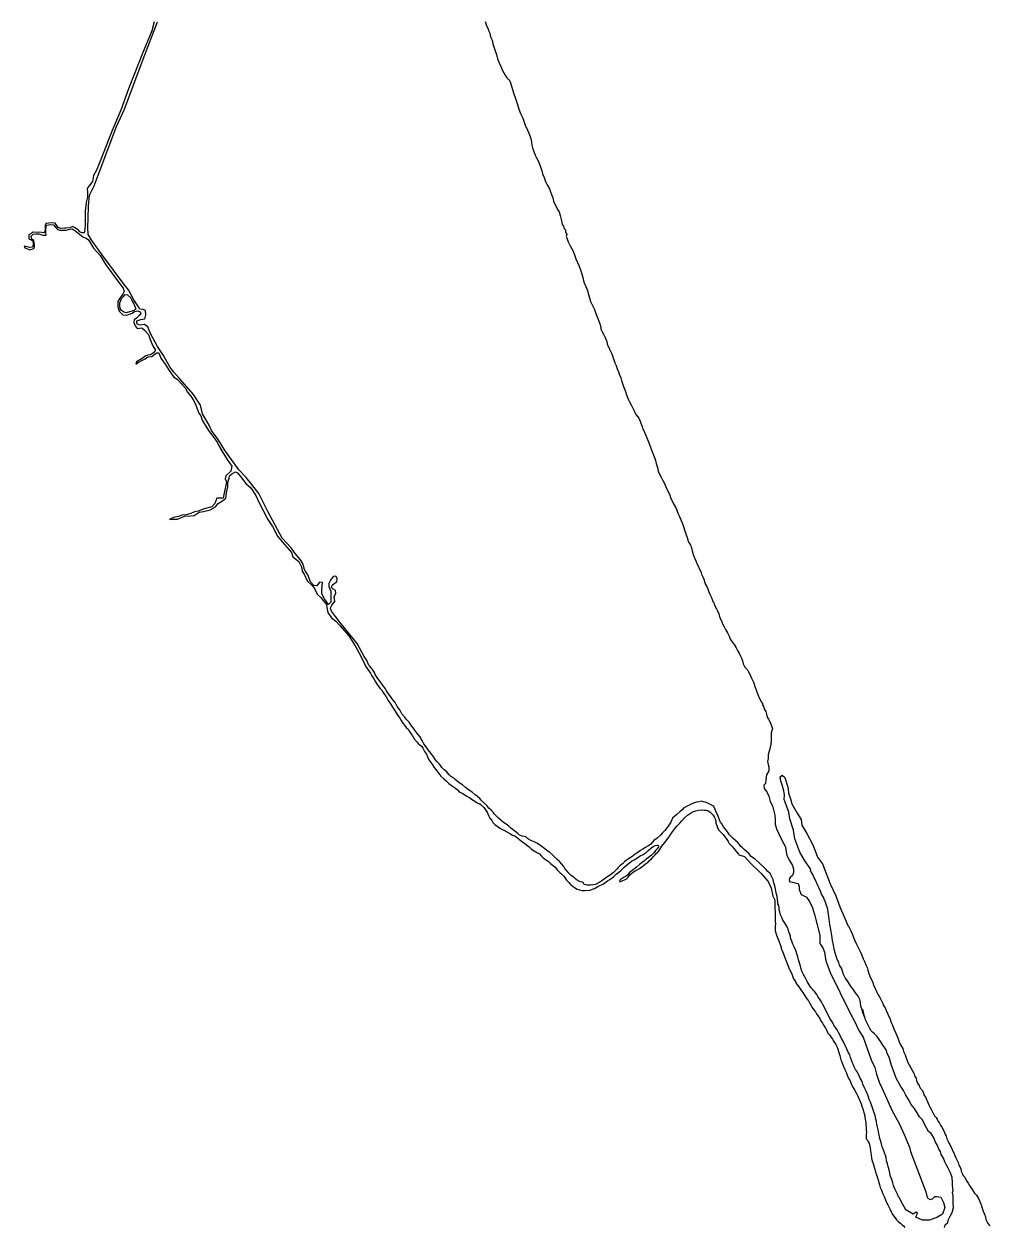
# Model space of a CAD drawing. Extents: x 283583 to 658922, y 889284 to 1241133.
# Drawn here: x 542940 to 554750, y 1165334 to 1180037 of the extents above; entities that cross this region are included whole.
import ezdxf

# ---------------------------------------------------------------- set-up
doc = ezdxf.new("R2010")
doc.units = 0
doc.header["$MEASUREMENT"] = 0
doc.layers.add('LIMON', color=7, linetype='Continuous')

msp = doc.modelspace()

# ---------------------------------------------------------------- linework, layer by layer
at = {"layer": 'LIMON', "color": 241}
for points in [[(544532, 1180063), (544501, 1179956), (544385, 1179669), (544294, 1179441), (544217, 1179243), (544124, 1178985), (544017, 1178735), (543869, 1178359), (543858, 1178331), (543828, 1178257), (543789, 1178186), (543775, 1178111), (543734, 1178056), (543712, 1178026), (543714, 1177976), (543714, 1177921), (543698, 1177855), (543687, 1177748), (543686, 1177585), (543684, 1177527), (543673, 1177481), (543645, 1177481), (543623, 1177494), (543604, 1177514), (543565, 1177544), (543532, 1177561), (543505, 1177544), (543452, 1177539), (543436, 1177539), (543386, 1177536), (543356, 1177547), (543339, 1177572), (543320, 1177602), (543284, 1177605), (543240, 1177602), (543205, 1177597), (543196, 1177578), (543196, 1177506), (543180, 1177484), (543155, 1177489), (543042, 1177490), (543025, 1177476), (542998, 1177457), (542998, 1177410), (543025, 1177396), (543042, 1177382), (543050, 1177366), (543050, 1177335), (543044, 1177308), (543006, 1177302), (542976, 1177313), (542940, 1177319), (542948, 1177300), (543009, 1177275), (543058, 1177291), (543069, 1177311), (543069, 1177341), (543058, 1177390), (543036, 1177407), (543028, 1177443), (543050, 1177465), (543089, 1177470), (543122, 1177470), (543169, 1177456), (543210, 1177456), (543207, 1177487), (543207, 1177528), (543215, 1177577), (543265, 1177583), (543301, 1177580), (543323, 1177553), (543345, 1177528), (543372, 1177514), (543455, 1177514), (543483, 1177522), (543529, 1177530), (543562, 1177511), (543597, 1177485), (543660, 1177432), (543701, 1177416), (543729, 1177397), (543787, 1177297), (543872, 1177206), (543938, 1177093), (543990, 1177027), (544029, 1176969), (544113, 1176861), (544151, 1176805), (544165, 1176764), (544148, 1176731), (544110, 1176684), (544085, 1176643), (544085, 1176577), (544101, 1176525), (544148, 1176480), (544198, 1176475), (544261, 1176502), (544291, 1176522), (544333, 1176527), (544360, 1176516), (544368, 1176486), (544344, 1176466), (544313, 1176439), (544286, 1176417), (544283, 1176387), (544299, 1176345), (544323, 1176311), (544381, 1176319), (544414, 1176294), (544463, 1176239), (544482, 1176178), (544513, 1176101), (544546, 1176049), (544523, 1176016), (544485, 1175991), (544452, 1175988), (544427, 1175980), (544386, 1175944), (544314, 1175903), (544308, 1175878), (544339, 1175900), (544421, 1175942), (544452, 1175966), (544504, 1175969), (544529, 1175994), (544565, 1176013), (544587, 1176013), (544612, 1175950), (544667, 1175878), (544708, 1175812), (544771, 1175718), (544810, 1175691), (544856, 1175644), (544909, 1175586), (544940, 1175535), (544979, 1175483), (545014, 1175427), (545042, 1175375), (545078, 1175276), (545102, 1175243), (545116, 1175193), (545155, 1175130), (545204, 1175053), (545259, 1174978), (545300, 1174923), (545317, 1174887), (545358, 1174816), (545423, 1174712), (545480, 1174630), (545467, 1174566), (545406, 1174509), (545400, 1174473), (545414, 1174437), (545409, 1174398), (545395, 1174338), (545381, 1174283), (545375, 1174236), (545295, 1174236), (545273, 1174170), (545235, 1174131), (545144, 1174107), (545067, 1174079), (545025, 1174068), (544981, 1174049), (544923, 1174035), (544871, 1174030), (544827, 1174011), (544769, 1174000), (544720, 1173975), (544755, 1173980), (544816, 1173980), (544901, 1174016), (544973, 1174019), (545020, 1174027), (545080, 1174065), (545136, 1174076), (545215, 1174093), (545282, 1174131), (545315, 1174170), (545367, 1174206), (545406, 1174236), (545414, 1174308), (545433, 1174374), (545433, 1174429), (545447, 1174481), (545450, 1174509), (545480, 1174536), (545524, 1174561), (545549, 1174547), (545585, 1174503), (545651, 1174415), (545711, 1174362), (545775, 1174269), (545810, 1174189), (545922, 1173978), (545977, 1173892), (546037, 1173774), (546095, 1173702), (546153, 1173639), (546208, 1173573), (546227, 1173520), (546299, 1173462), (546334, 1173396), (546342, 1173344), (546363, 1173307), (546402, 1173227), (546462, 1173169), (546492, 1173133), (546525, 1173064), (546567, 1173020), (546597, 1172987), (546638, 1172937), (546644, 1172899), (546655, 1172838), (546701, 1172775), (546754, 1172734), (546800, 1172681), (546913, 1172552), (546990, 1172430), (547037, 1172342), (547073, 1172271), (547108, 1172202), (547114, 1172181), (547114, 1172180), (547177, 1172095), (547194, 1172063), (547215, 1172025), (547236, 1171991), (547264, 1171945), (547293, 1171909), (547313, 1171890), (547329, 1171858), (547367, 1171807), (547393, 1171762), (547420, 1171722), (547446, 1171680), (547479, 1171633), (547503, 1171591), (547534, 1171544), (547552, 1171516), (547573, 1171486), (547593, 1171459), (547614, 1171433), (547637, 1171410), (547654, 1171382), (547677, 1171348), (547688, 1171329), (547711, 1171295), (547745, 1171253), (547759, 1171234), (547781, 1171221), (547798, 1171202), (547814, 1171177), (547838, 1171137), (547859, 1171105), (547874, 1171071), (547891, 1171037), (547914, 1171003), (547932, 1170975), (547953, 1170941), (547985, 1170903), (548010, 1170869), (548035, 1170837), (548071, 1170805), (548103, 1170780), (548133, 1170746), (548177, 1170712), (548215, 1170689), (548240, 1170669), (548266, 1170642), (548295, 1170629), (548355, 1170591), (548386, 1170574), (548412, 1170555), (548452, 1170532), (548482, 1170510), (548511, 1170498), (548532, 1170481), (548560, 1170455), (548583, 1170426), (548602, 1170396), (548612, 1170374), (548622, 1170348), (548637, 1170323), (548660, 1170293), (548673, 1170270), (548698, 1170247), (548726, 1170223), (548764, 1170198), (548806, 1170175), (548878, 1170136), (548912, 1170115), (548933, 1170109), (548952, 1170100), (548973, 1170083), (549001, 1170056), (549037, 1170028), (549057, 1170015), (549084, 1169995), (549114, 1169972), (549146, 1169945), (549179, 1169921), (549217, 1169898), (549241, 1169885), (549264, 1169860), (549292, 1169832), (549311, 1169820), (549351, 1169794), (549378, 1169769), (549410, 1169745), (549433, 1169722), (549463, 1169688), (549496, 1169653), (549517, 1169636), (549538, 1169611), (549555, 1169590), (549574, 1169566), (549595, 1169541), (549625, 1169509), (549648, 1169490), (549669, 1169473), (549703, 1169454), (549732, 1169446), (549764, 1169439), (549798, 1169439), (549858, 1169440), (549913, 1169461), (549955, 1169488), (550026, 1169520), (550074, 1169555), (550104, 1169574), (550148, 1169603), (550181, 1169637), (550213, 1169660), (550238, 1169683), (550257, 1169704), (550274, 1169718), (550303, 1169744), (550337, 1169771), (550368, 1169796), (550399, 1169813), (550441, 1169838), (550475, 1169861), (550511, 1169877), (550546, 1169903), (550567, 1169923), (550601, 1169953), (550633, 1169976), (550658, 1169989), (550677, 1169993), (550688, 1169993), (550700, 1169980), (550696, 1169972), (550679, 1169946), (550662, 1169929), (550641, 1169900), (550611, 1169870), (550575, 1169840), (550548, 1169821), (550527, 1169802), (550497, 1169781), (550467, 1169756), (550427, 1169722), (550391, 1169693), (550359, 1169669), (550340, 1169652), (550323, 1169631), (550302, 1169614), (550277, 1169599), (550253, 1169585), (550238, 1169576), (550224, 1169564), (550219, 1169551), (550226, 1169542), (550238, 1169549), (550260, 1169561), (550281, 1169570), (550296, 1169578), (550310, 1169583), (550325, 1169602), (550346, 1169629), (550380, 1169659), (550410, 1169678), (550437, 1169690), (550463, 1169707), (550493, 1169728), (550514, 1169743), (550539, 1169762), (550552, 1169773), (550567, 1169781), (550584, 1169802), (550611, 1169824), (550637, 1169855), (550656, 1169876), (550671, 1169893), (550687, 1169904), (550709, 1169931), (550740, 1169978), (550774, 1170024), (550804, 1170060), (550836, 1170107), (550857, 1170141), (550891, 1170187), (550923, 1170223), (550955, 1170257), (550982, 1170291), (551016, 1170327), (551050, 1170359), (551090, 1170384), (551124, 1170403), (551154, 1170411), (551188, 1170420), (551228, 1170424), (551259, 1170420), (551281, 1170420), (551304, 1170411), (551323, 1170398), (551346, 1170379), (551365, 1170358), (551378, 1170339), (551391, 1170316), (551397, 1170284), (551399, 1170261), (551410, 1170231), (551420, 1170206), (551437, 1170176), (551454, 1170155), (551475, 1170136), (551490, 1170121), (551505, 1170098), (551524, 1170072), (551551, 1170036), (551563, 1170014), (551595, 1169978), (551624, 1169946), (551649, 1169910), (551677, 1169881), (551681, 1169876), (551748, 1169855), (551826, 1169766), (551948, 1169651), (552040, 1169547), (552076, 1169468), (552096, 1169368), (552120, 1169318), (552125, 1169073), (552126, 1169016), (552124, 1169014), (552122, 1169002), (552125, 1168945), (552144, 1168877), (552167, 1168822), (552188, 1168765), (552203, 1168720), (552226, 1168661), (552247, 1168604), (552275, 1168532), (552298, 1168470), (552327, 1168417), (552349, 1168356), (552355, 1168349), (552371, 1168326), (552382, 1168301), (552398, 1168278), (552413, 1168258), (552428, 1168233), (552444, 1168210), (552463, 1168191), (552481, 1168158), (552494, 1168136), (552511, 1168113), (552531, 1168086), (552548, 1168055), (552560, 1168034), (552575, 1168005), (552596, 1167978), (552616, 1167953), (552631, 1167928), (552648, 1167901), (552668, 1167870), (552683, 1167845), (552704, 1167814), (552718, 1167785), (552741, 1167754), (552756, 1167725), (552767, 1167691), (552788, 1167670), (552806, 1167646), (552823, 1167617), (552842, 1167590), (552865, 1167552), (552877, 1167530), (552889, 1167497), (552900, 1167470), (552908, 1167443), (552914, 1167420), (552917, 1167399), (552927, 1167366), (552940, 1167342), (552951, 1167307), (552963, 1167278), (552974, 1167247), (552992, 1167214), (553001, 1167189), (553013, 1167158), (553026, 1167135), (553040, 1167110), (553047, 1167083), (553063, 1167058), (553074, 1167031), (553096, 1166992), (553115, 1166961), (553134, 1166922), (553165, 1166857), (553175, 1166828), (553184, 1166801), (553192, 1166776), (553200, 1166754), (553207, 1166721), (553215, 1166698), (553221, 1166669), (553225, 1166638), (553232, 1166604), (553233, 1166575), (553235, 1166539), (553235, 1166506), (553239, 1166481), (553237, 1166450), (553237, 1166400), (553251, 1166382), (553260, 1166363), (553272, 1166346), (553278, 1166326), (553285, 1166291), (553291, 1166253), (553294, 1166227), (553298, 1166202), (553302, 1166165), (553311, 1166128), (553321, 1166099), (553332, 1166068), (553344, 1166030), (553352, 1165993), (553363, 1165960), (553375, 1165923), (553386, 1165883), (553398, 1165838), (553409, 1165805), (553425, 1165771), (553438, 1165734), (553456, 1165695), (553471, 1165655), (553486, 1165620), (553500, 1165593), (553512, 1165568), (553529, 1165537), (553544, 1165506), (553556, 1165481), (553573, 1165455), (553590, 1165433), (553607, 1165408), (553630, 1165383), (553659, 1165362), (553677, 1165346), (553694, 1165335), (553709, 1165317)], [(548579, 1180067), (548595, 1180016), (548609, 1179986), (548622, 1179948), (548635, 1179926), (548645, 1179882), (548662, 1179840), (548672, 1179793), (548687, 1179746), (548700, 1179708), (548715, 1179666), (548729, 1179613), (548751, 1179562), (548774, 1179511), (548789, 1179469), (548789, 1179469), (548789, 1179469), (548822, 1179410), (548843, 1179379), (548863, 1179360), (548871, 1179354), (548878, 1179340), (548886, 1179316), (548897, 1179290), (548900, 1179278), (548902, 1179263), (548926, 1179195), (548947, 1179126), (548968, 1179064), (548991, 1178996), (549012, 1178943), (549037, 1178884), (549067, 1178802), (549096, 1178738), (549111, 1178702), (549128, 1178660), (549141, 1178622), (549145, 1178590), (549147, 1178556), (549156, 1178524), (549189, 1178435), (549206, 1178399), (549225, 1178363), (549238, 1178334), (549253, 1178291), (549267, 1178253), (549275, 1178229), (549279, 1178203), (549298, 1178159), (549317, 1178112), (549338, 1178070), (549363, 1178021), (549376, 1177983), (549389, 1177951), (549404, 1177911), (549414, 1177871), (549431, 1177833), (549450, 1177795), (549461, 1177769), (549481, 1177741), (549493, 1177696), (549506, 1177648), (549514, 1177614), (549521, 1177584), (549536, 1177563), (549540, 1177550), (549542, 1177537), (549552, 1177529), (549559, 1177521), (549561, 1177508), (549561, 1177495), (549565, 1177482), (549575, 1177467), (549570, 1177437), (549575, 1177420), (549594, 1177373), (549619, 1177325), (549648, 1177267), (549672, 1177215), (549686, 1177166), (549724, 1177085), (549739, 1177041), (549756, 1176992), (549773, 1176937), (549786, 1176878), (549807, 1176825), (549828, 1176778), (549839, 1176741), (549854, 1176686), (549867, 1176642), (549892, 1176595), (549913, 1176544), (549930, 1176498), (549947, 1176455), (549962, 1176413), (549981, 1176369), (549991, 1176328), (549994, 1176303), (550008, 1176273), (550025, 1176244), (550043, 1176211), (550054, 1176183), (550064, 1176152), (550071, 1176124), (550081, 1176094), (550092, 1176084), (550100, 1176058), (550113, 1176029), (550128, 1176003), (550144, 1175953), (550163, 1175893), (550180, 1175859), (550193, 1175821), (550208, 1175781), (550220, 1175747), (550235, 1175711), (550246, 1175675), (550269, 1175605), (550294, 1175542), (550305, 1175502), (550318, 1175470), (550330, 1175440), (550343, 1175415), (550362, 1175379), (550379, 1175347), (550395, 1175312), (550403, 1175293), (550426, 1175257), (550439, 1175238), (550456, 1175215), (550473, 1175179), (550483, 1175153), (550496, 1175113), (550504, 1175083), (550519, 1175064), (550532, 1175033), (550547, 1174994), (550561, 1174954), (550578, 1174914), (550586, 1174892), (550598, 1174862), (550613, 1174826), (550632, 1174777), (550647, 1174735), (550662, 1174699), (550670, 1174661), (550687, 1174612), (550695, 1174566), (550714, 1174523), (550736, 1174487), (550750, 1174453), (550765, 1174426), (550778, 1174396), (550793, 1174369), (550808, 1174332), (550823, 1174302), (550834, 1174272), (550844, 1174245), (550851, 1174224), (550868, 1174198), (550880, 1174166), (550904, 1174126), (550920, 1174092), (550933, 1174052), (550954, 1174014), (550969, 1173972), (550988, 1173934), (551003, 1173889), (551018, 1173838), (551032, 1173800), (551047, 1173756), (551062, 1173713), (551076, 1173681), (551090, 1173661), (551099, 1173630), (551109, 1173592), (551122, 1173547), (551135, 1173515), (551154, 1173471), (551168, 1173439), (551181, 1173409), (551196, 1173378), (551213, 1173342), (551223, 1173308), (551238, 1173276), (551251, 1173246), (551261, 1173219), (551274, 1173183), (551289, 1173155), (551299, 1173126), (551313, 1173093), (551326, 1173063), (551341, 1173032), (551355, 1172998), (551362, 1172974), (551374, 1172960), (551379, 1172936), (551408, 1172885), (551417, 1172858), (551433, 1172824), (551444, 1172790), (551457, 1172758), (551471, 1172727), (551476, 1172710), (551495, 1172672), (551518, 1172631), (551541, 1172589), (551566, 1172540), (551575, 1172513), (551600, 1172481), (551624, 1172449), (551647, 1172405), (551663, 1172374), (551682, 1172342), (551699, 1172304), (551713, 1172281), (551724, 1172249), (551734, 1172211), (551753, 1172171), (551770, 1172154), (551787, 1172139), (551798, 1172113), (551817, 1172077), (551836, 1172037), (551847, 1172011), (551862, 1171977), (551877, 1171935), (551890, 1171894), (551904, 1171854), (551917, 1171827), (551930, 1171795), (551957, 1171740), (551968, 1171727), (551970, 1171710), (551980, 1171687), (551989, 1171666), (551991, 1171655), (552008, 1171628), (552016, 1171596), (552025, 1171558), (552042, 1171532), (552061, 1171496), (552080, 1171452), (552093, 1171416), (552075, 1171366), (552074, 1171266), (552066, 1171205), (552051, 1171144), (552040, 1171097), (552040, 1171052), (552032, 1171017), (552037, 1170978), (552045, 1170951), (552045, 1170901), (552016, 1170853), (552010, 1170790), (552005, 1170747), (551987, 1170726), (551989, 1170687), (552021, 1170644), (552045, 1170591), (552063, 1170525), (552092, 1170475), (552120, 1170360), (552122, 1170299), (552122, 1170251), (552141, 1170193), (552165, 1170137), (552202, 1170061), (552231, 1170008), (552249, 1169973), (552254, 1169936), (552265, 1169867), (552299, 1169804), (552336, 1169743), (552348, 1169699), (552348, 1169657), (552335, 1169620), (552306, 1169596), (552298, 1169583), (552295, 1169567), (552305, 1169543), (552337, 1169538), (552366, 1169533), (552406, 1169525), (552417, 1169488), (552419, 1169451), (552440, 1169387), (552506, 1169358), (552543, 1169305), (552580, 1169226), (552604, 1169144), (552669, 1168893), (552669, 1168830), (552671, 1168790), (552708, 1168735), (552727, 1168684), (552745, 1168576), (552766, 1168512), (552795, 1168433), (553037, 1167945), (553097, 1167833), (553148, 1167727), (553200, 1167645), (553299, 1167366), (553342, 1167271), (553363, 1167191), (553397, 1167094), (553431, 1167017), (553554, 1166743), (553641, 1166589), (553702, 1166454), (553741, 1166354), (553768, 1166298), (553778, 1166245), (553967, 1165752), (553980, 1165699), (553991, 1165672), (554017, 1165659), (554046, 1165667), (554075, 1165696), (554102, 1165696), (554150, 1165685), (554181, 1165619), (554197, 1165561), (554168, 1165479), (554107, 1165442), (554012, 1165405), (553924, 1165405), (553845, 1165442), (553864, 1165492), (553848, 1165503), (553811, 1165477), (553723, 1165532), (553663, 1165633), (553653, 1165663), (553644, 1165678), (553633, 1165692), (553620, 1165722), (553605, 1165755), (553586, 1165789), (553571, 1165827), (553561, 1165863), (553550, 1165904), (553535, 1165938), (553525, 1165980), (553516, 1166020), (553504, 1166060), (553498, 1166094), (553485, 1166130), (553479, 1166170), (553451, 1166253), (553432, 1166302), (553419, 1166353), (553403, 1166405), (553396, 1166446), (553386, 1166486), (553383, 1166510), (553374, 1166542), (553366, 1166578), (553364, 1166612), (553355, 1166642), (553347, 1166686), (553330, 1166730), (553313, 1166781), (553307, 1166805), (553290, 1166849), (553273, 1166881), (553260, 1166927), (553237, 1166982), (553218, 1167025), (553197, 1167069), (553186, 1167103), (553165, 1167141), (553131, 1167217), (553106, 1167249), (553091, 1167279), (553079, 1167313), (553064, 1167338), (553056, 1167363), (553044, 1167396), (553035, 1167426), (553018, 1167460), (552993, 1167517), (552976, 1167551), (552959, 1167587), (552936, 1167629), (552913, 1167674), (552898, 1167699), (552881, 1167735), (552849, 1167780), (552820, 1167833), (552797, 1167869), (552765, 1167928), (552723, 1168013), (552706, 1168042), (552689, 1168074), (552672, 1168102), (552645, 1168140), (552632, 1168167), (552604, 1168203), (552587, 1168220), (552580, 1168232), (552561, 1168253), (552540, 1168283), (552517, 1168323), (552491, 1168372), (552470, 1168410), (552453, 1168444), (552441, 1168475), (552432, 1168511), (552420, 1168552), (552409, 1168588), (552401, 1168626), (552375, 1168702), (552360, 1168742), (552341, 1168782), (552329, 1168816), (552312, 1168857), (552311, 1168881), (552302, 1168902), (552290, 1168930), (552281, 1168966), (552271, 1168993), (552250, 1169025), (552237, 1169046), (552218, 1169074), (552205, 1169107), (552188, 1169139), (552180, 1169175), (552172, 1169203), (552172, 1169224), (552167, 1169255), (552157, 1169276), (552157, 1169301), (552151, 1169328), (552150, 1169366), (552135, 1169409), (552126, 1169454), (552118, 1169494), (552109, 1169532), (552099, 1169572), (552080, 1169612), (552061, 1169646), (552036, 1169672), (552008, 1169697), (551921, 1169784), (551885, 1169816), (551857, 1169832), (551829, 1169855), (551800, 1169891), (551770, 1169919), (551745, 1169940), (551724, 1169961), (551700, 1169978), (551688, 1170001), (551662, 1170027), (551641, 1170046), (551609, 1170073), (551586, 1170097), (551565, 1170120), (551540, 1170154), (551516, 1170186), (551487, 1170219), (551474, 1170249), (551455, 1170275), (551446, 1170290), (551425, 1170345), (551418, 1170369), (551403, 1170394), (551391, 1170430), (551374, 1170464), (551361, 1170473), (551327, 1170492), (551300, 1170506), (551266, 1170519), (551243, 1170523), (551226, 1170529), (551192, 1170523), (551162, 1170519), (551126, 1170507), (551090, 1170488), (551048, 1170469), (551003, 1170443), (550985, 1170424), (550960, 1170399), (550922, 1170367), (550895, 1170346), (550869, 1170321), (550848, 1170273), (550817, 1170223), (550773, 1170171), (550748, 1170143), (550720, 1170116), (550683, 1170076), (550639, 1170051), (550605, 1170005), (550567, 1169982), (550538, 1169963), (550504, 1169942), (550477, 1169926), (550446, 1169901), (550412, 1169882), (550372, 1169848), (550332, 1169823), (550286, 1169794), (550257, 1169765), (550228, 1169744), (550204, 1169718), (550192, 1169704), (550181, 1169691), (550154, 1169668), (550142, 1169654), (550110, 1169628), (550079, 1169610), (550049, 1169587), (550018, 1169566), (549978, 1169539), (549926, 1169513), (549871, 1169501), (549821, 1169501), (549789, 1169511), (549771, 1169539), (549743, 1169545), (549716, 1169556), (549692, 1169573), (549669, 1169592), (549646, 1169609), (549629, 1169621), (549601, 1169651), (549580, 1169674), (549553, 1169706), (549540, 1169731), (549513, 1169763), (549487, 1169793), (549460, 1169816), (549428, 1169846), (549401, 1169873), (549365, 1169905), (549331, 1169926), (549307, 1169948), (549291, 1169960), (549244, 1169998), (549210, 1170018), (549178, 1170032), (549138, 1170049), (549109, 1170064), (549094, 1170075), (549089, 1170082), (549074, 1170095), (549053, 1170099), (549029, 1170103), (548995, 1170120), (548979, 1170135), (548960, 1170148), (548936, 1170167), (548913, 1170184), (548886, 1170205), (548866, 1170224), (548833, 1170248), (548803, 1170271), (548773, 1170296), (548742, 1170322), (548690, 1170374), (548675, 1170395), (548652, 1170422), (548622, 1170446), (548597, 1170478), (548557, 1170516), (548531, 1170541), (548512, 1170564), (548485, 1170586), (548455, 1170609), (548419, 1170639), (548375, 1170668), (548339, 1170696), (548299, 1170730), (548261, 1170755), (548235, 1170776), (548210, 1170795), (548189, 1170814), (548153, 1170838), (548139, 1170852), (548109, 1170888), (548078, 1170915), (548050, 1170943), (548023, 1170979), (547985, 1171017), (547970, 1171038), (547949, 1171070), (547915, 1171116), (547881, 1171157), (547856, 1171197), (547830, 1171233), (547807, 1171273), (547778, 1171320), (547750, 1171354), (547716, 1171400), (547685, 1171443), (547671, 1171463), (547648, 1171497), (547614, 1171533), (547591, 1171562), (547561, 1171600), (547536, 1171647), (547502, 1171689), (547476, 1171736), (547447, 1171770), (547426, 1171806), (547396, 1171842), (547371, 1171880), (547358, 1171905), (547322, 1171952), (547295, 1171996), (547267, 1172030), (547235, 1172079), (547224, 1172106), (547209, 1172129), (547184, 1172163), (547163, 1172188), (547155, 1172195), (547125, 1172259), (547099, 1172301), (547042, 1172406), (547012, 1172461), (546802, 1172721), (546747, 1172790), (546700, 1172853), (546686, 1172886), (546692, 1172903), (546703, 1172928), (546741, 1172975), (546733, 1173030), (546753, 1173074), (546747, 1173109), (546720, 1173123), (546700, 1173143), (546706, 1173173), (546731, 1173192), (546766, 1173214), (546767, 1173255), (546750, 1173283), (546720, 1173280), (546687, 1173236), (546667, 1173192), (546667, 1173156), (546692, 1173101), (546692, 1172966), (546664, 1172936), (546612, 1173005), (546579, 1173066), (546582, 1173121), (546587, 1173206), (546552, 1173209), (546519, 1173165), (546483, 1173170), (546444, 1173212), (546410, 1173301), (546369, 1173365), (546347, 1173436), (546322, 1173483), (546253, 1173560), (546204, 1173629), (546094, 1173748), (545919, 1174074), (545809, 1174295), (545754, 1174369), (545655, 1174488), (545567, 1174584), (545390, 1174828), (545313, 1174955), (545233, 1175065), (545203, 1175131), (545120, 1175269), (545096, 1175374), (545012, 1175505), (544932, 1175601), (544841, 1175700), (544770, 1175777), (544723, 1175844), (544643, 1175981), (544573, 1176093), (544485, 1176253), (544452, 1176333), (544411, 1176360), (544361, 1176355), (544326, 1176360), (544317, 1176382), (544320, 1176407), (544367, 1176421), (544416, 1176432), (544430, 1176479), (544425, 1176531), (544397, 1176545), (544356, 1176548), (544339, 1176578), (544282, 1176663), (544216, 1176785), (544165, 1176852), (543915, 1177186), (543767, 1177391), (543724, 1177463), (543721, 1177554), (543724, 1177658), (543727, 1177815), (543741, 1177945), (543771, 1178008), (543797, 1178059), (543858, 1178219), (544072, 1178782), (544168, 1178996), (544396, 1179609), (544573, 1180066)], [(554196, 1165315), (554204, 1165349), (554233, 1165378), (554243, 1165413), (554265, 1165452), (554286, 1165500), (554304, 1165558), (554302, 1165611), (554302, 1165703), (554294, 1165743), (554302, 1165772), (554291, 1165828), (554294, 1165865), (554289, 1165926), (554268, 1165984), (554241, 1166042), (554218, 1166079), (554197, 1166119), (554183, 1166164), (554154, 1166209), (554144, 1166246), (554125, 1166275), (554107, 1166320), (554083, 1166360), (554065, 1166410), (554033, 1166463), (554000, 1166490), (553976, 1166533), (553958, 1166562), (553943, 1166598), (553922, 1166638), (553889, 1166668), (553863, 1166710), (553826, 1166771), (553786, 1166821), (553754, 1166879), (553723, 1166932), (553692, 1166989), (553661, 1167040), (553608, 1167135), (553589, 1167185), (553568, 1167243), (553547, 1167296), (553531, 1167352), (553518, 1167397), (553494, 1167445), (553484, 1167479), (553463, 1167511), (553442, 1167545), (553415, 1167585), (553368, 1167654), (553336, 1167688), (553315, 1167704), (553296, 1167720), (553280, 1167749), (553259, 1167789), (553243, 1167823), (553230, 1167855), (553220, 1167892), (553208, 1167914), (553191, 1167984), (553208, 1167914), (553208, 1167914), (553199, 1167932), (553193, 1167955), (553187, 1167978), (553171, 1168023), (553168, 1168068), (553158, 1168105), (553137, 1168147), (553118, 1168171), (553097, 1168200), (553078, 1168229), (553052, 1168261), (553034, 1168293), (553007, 1168333), (552981, 1168370), (552960, 1168412), (552946, 1168452), (552933, 1168489), (552912, 1168526), (552902, 1168555), (552888, 1168587), (552870, 1168634), (552859, 1168677), (552844, 1168722), (552836, 1168767), (552825, 1168828), (552817, 1168888), (552809, 1168936), (552801, 1168981), (552794, 1169021), (552788, 1169055), (552778, 1169121), (552770, 1169177), (552762, 1169225), (552751, 1169256), (552738, 1169293), (552722, 1169330), (552713, 1169356), (552692, 1169393), (552679, 1169430), (552658, 1169475), (552639, 1169514), (552626, 1169549), (552602, 1169594), (552589, 1169626), (552565, 1169668), (552556, 1169676), (552559, 1169696), (552482, 1169808), (552424, 1169908), (552366, 1170070), (552350, 1170176), (552303, 1170316), (552289, 1170395), (552247, 1170520), (552234, 1170551), (552239, 1170607), (552231, 1170657), (552210, 1170729), (552192, 1170774), (552184, 1170827), (552211, 1170850), (552240, 1170821), (552261, 1170755), (552284, 1170684), (552287, 1170628), (552311, 1170557), (552327, 1170496), (552393, 1170382), (552443, 1170305), (552451, 1170236), (552509, 1170136), (552588, 1169987), (552641, 1169844), (552702, 1169765), (552795, 1169520), (552864, 1169372), (552914, 1169237), (552967, 1169115), (553012, 1169009), (553025, 1168998), (553028, 1168985), (553047, 1168945), (553066, 1168907), (553095, 1168833), (553116, 1168791), (553133, 1168750), (553148, 1168725), (553169, 1168683), (553184, 1168647), (553199, 1168600), (553220, 1168560), (553233, 1168530), (553247, 1168494), (553258, 1168465), (553268, 1168424), (553281, 1168388), (553296, 1168352), (553315, 1168323), (553328, 1168282), (553345, 1168239), (553362, 1168201), (553384, 1168161), (553403, 1168129), (553441, 1168057), (553449, 1168032), (553468, 1168004), (553481, 1167968), (553502, 1167926), (553514, 1167898), (553529, 1167866), (553540, 1167830), (553559, 1167792), (553576, 1167744), (553597, 1167701), (553612, 1167665), (553626, 1167625), (553642, 1167588), (553657, 1167550), (553684, 1167503), (553695, 1167467), (553712, 1167429), (553727, 1167389), (553739, 1167357), (553746, 1167332), (553763, 1167304), (553784, 1167270), (553822, 1167194), (553832, 1167164), (553846, 1167140), (553852, 1167108), (553865, 1167079), (553886, 1167051), (553897, 1167021), (553924, 1166992), (553939, 1166958), (553947, 1166928), (553964, 1166905), (553977, 1166871), (553992, 1166846), (554002, 1166814), (554021, 1166782), (554042, 1166740), (554057, 1166714), (554070, 1166683), (554091, 1166661), (554106, 1166640), (554118, 1166613), (554133, 1166592), (554146, 1166568), (554163, 1166543), (554176, 1166513), (554195, 1166479), (554204, 1166453), (554215, 1166432), (554221, 1166400), (554238, 1166368), (554280, 1166288), (554293, 1166256), (554308, 1166228), (554322, 1166197), (554333, 1166167), (554350, 1166135), (554362, 1166112), (554371, 1166078), (554381, 1166061), (554394, 1166031), (554398, 1166004), (554411, 1165978), (554419, 1165955), (554443, 1165932), (554453, 1165909), (554466, 1165883), (554483, 1165858), (554498, 1165828), (554540, 1165769), (554561, 1165735), (554584, 1165709), (554598, 1165691), (554609, 1165668), (554625, 1165634), (554634, 1165613), (554647, 1165579), (554655, 1165550), (554668, 1165514), (554682, 1165478), (554695, 1165444), (554701, 1165412), (554712, 1165387), (554727, 1165361), (554750, 1165334)]]:
    msp.add_lwpolyline(points, dxfattribs=at)
msp.add_lwpolyline([(544305, 1176548), (544306, 1176548), (544289, 1176538), (544262, 1176525), (544183, 1176505), (544156, 1176515), (544132, 1176533), (544114, 1176558), (544113, 1176592), (544113, 1176628), (544122, 1176655), (544130, 1176681), (544153, 1176702), (544176, 1176729), (544204, 1176724), (544245, 1176686), (544262, 1176648), (544287, 1176606)], close=True, dxfattribs=at)

doc.saveas('drawing.dxf')
